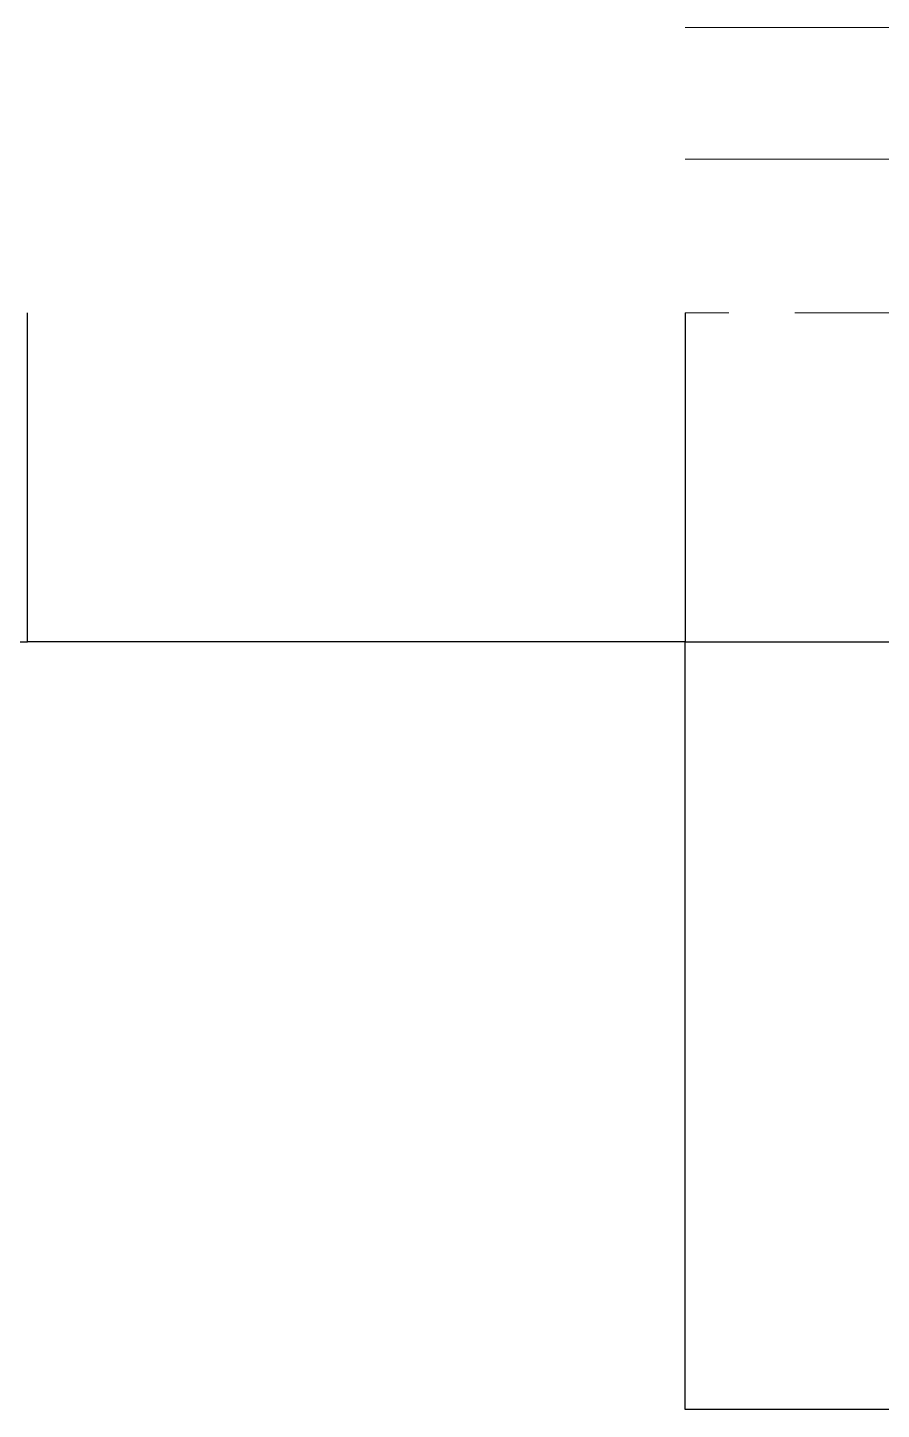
# Model space of a CAD drawing. Extents: x 3443499 to 7125205, y -1700016 to -264854.
# Drawn here: x 3732809 to 3733199, y -868344 to -867714 of the extents above; entities that cross this region are included whole.
import ezdxf

# ---------------------------------------------------------------- set-up
doc = ezdxf.new("R2010")
doc.units = 0
doc.header["$LTSCALE"] = 1000
doc.header["$MEASUREMENT"] = 0
doc.linetypes.add('DASH', pattern=[0.35, 0.25, -0.1])
doc.layers.get('0').update_dxf_attribs({"linetype": 'CONTINUOUS'})
for name, color, linetype in [('!校对', 2, 'CONTINUOUS'), ('LVTRY', 252, 'CONTINUOUS'), ('看线', 185, 'CONTINUOUS')]:
    doc.layers.add(name, color=color, linetype=linetype)
doc.layers.add('平面-栏杆', color=56, linetype='CONTINUOUS', lineweight=15)
doc.layers.add('平面-看线', color=252, linetype='CONTINUOUS', lineweight=15)
doc.styles.add('DIM_FONT', font='SIMPLEX', dxfattribs={"width": 0.7, "bigfont": 'GBCBIG'})

# ---------------------------------------------------------------- blocks, each defined once
blk = doc.blocks.new('A$C25274923')
at = {"color": 252}
for p, q in [((44900, 1750), (44900, 1900)), ((45200, 1900), (45200, 1750)), ((45200, 1750), (44900, 1750))]:
    blk.add_line(p, q, dxfattribs=at)
at = {"layer": '平面-栏杆', "color": 252}
for p, q in [((51100, 2030), (45200, 2030)), ((51100, 1970), (45200, 1970))]:
    blk.add_line(p, q, dxfattribs=at)
at = {"layer": '平面-看线', "color": 252, "linetype": 'DASH', "ltscale": 0.3}
blk.add_line((51100, 1900), (45200, 1900), dxfattribs=at)
at = {"layer": '看线', "color": 252, "ltscale": 0.5}
for points in [[(43600, 1750), (44900, 1750)], [(45200, 1750), (51100, 1750)], [(47200, 1750), (47200, 1400), (45200, 1400), (45200, 1750)]]:
    blk.add_lwpolyline(points, dxfattribs=at)
at = {"layer": 'LVTRY', "color": 252, "style": 'DIM_FONT', "text_generation_flag": 4, "width": 0.8, "flags": 9}
for tag, p in [('XSIZE', (10837.5, 12298.97)), ('YSIZE', (10837.5, 12298.97)), ('XSIZE', (38237.5, 12298.97)), ('YSIZE', (38237.5, 12298.97)), ('XSIZE', (38237.69, 12298.97)), ('YSIZE', (38237.69, 12298.97))]:
    blk.add_attdef(tag, p, '', height=0.5, rotation=90.00001, dxfattribs=at)
at = {"layer": 'LVTRY', "color": 252, "style": 'DIM_FONT', "width": 0.8, "flags": 9}
for tag, p in [('XSIZE', (16562.5, 12298.97)), ('YSIZE', (16562.5, 12298.97)), ('XSIZE', (43962.5, 12298.97)), ('YSIZE', (43962.5, 12298.97)), ('XSIZE', (43962.69, 12298.97)), ('YSIZE', (43962.69, 12298.97))]:
    blk.add_attdef(tag, p, '', height=0.5, rotation=89.99999, dxfattribs=at)

msp = doc.modelspace()

# ---------------------------------------------------------------- block references
at = {"layer": '!校对'}
msp.add_blockref('A$C25274923', (3687909.12, -869743.92), dxfattribs=at)

doc.saveas('drawing.dxf')
